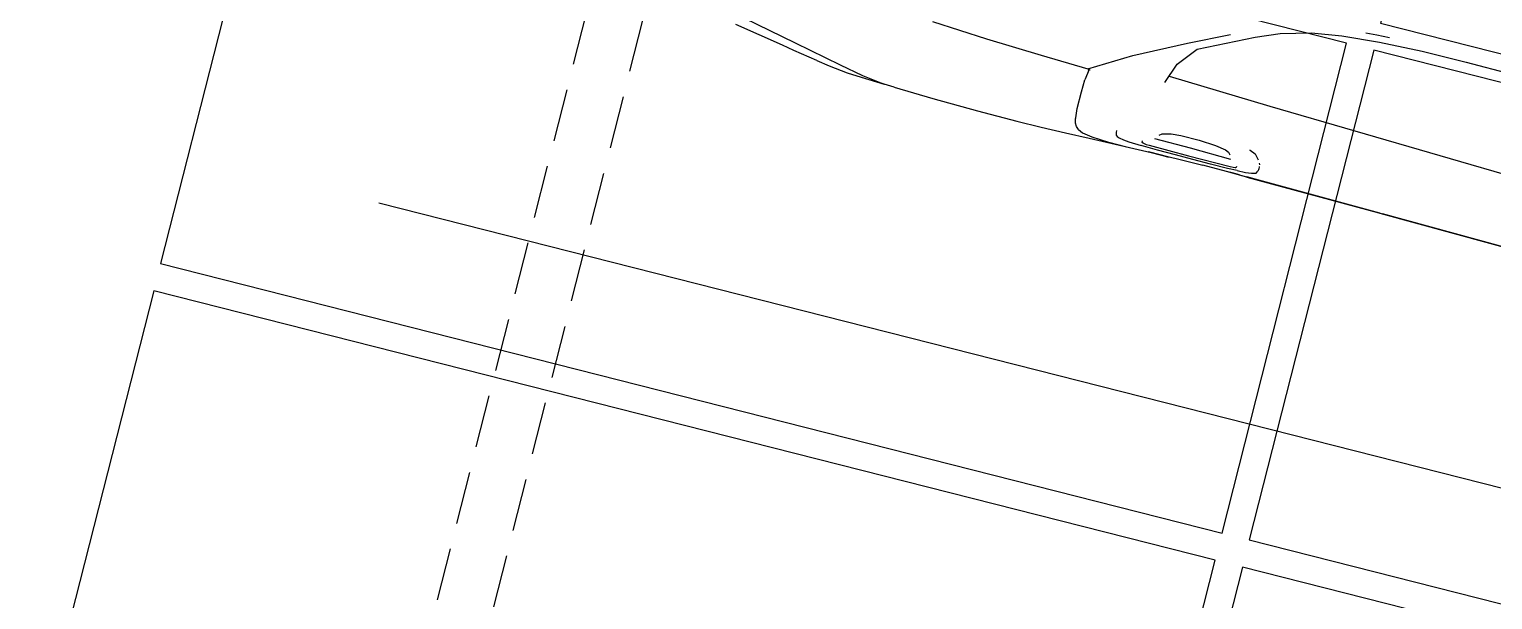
# Model space of a CAD drawing. Header units: inches. Extents: x 6322 to 85903, y -36042 to 7673.
# Drawn here: x 76415 to 76519.2, y 1776 to 1816.7 of the extents above; entities that cross this region are included whole.
import ezdxf

# ---------------------------------------------------------------- set-up
doc = ezdxf.new("R2010")
doc.units = ezdxf.units.IN
doc.header["$LTSCALE"] = 10
doc.linetypes.add('Amconstr', pattern=[9999, 9999, 0])
doc.linetypes.add('HIDDEN2', pattern=[0.1875, 0.125, -0.0625])
for name, color, linetype in [('ADSK_ASSOC_ENTITY_BACKUPS', 7, 'Continuous'), ('CAR1', 250, 'Continuous'), ('PARK LINE', 2, 'Continuous'), ('SHADE I SEC BEAM', 11, 'HIDDEN2'), ('SOLAR PANEL', 10, 'Continuous'), ('WALL', 4, 'Continuous')]:
    doc.layers.add(name, color=color, linetype=linetype)

# ---------------------------------------------------------------- blocks, each defined once
blk = doc.blocks.new('*U74')
at = {"layer": 'PARK LINE', "linetype": 'Amconstr', "lineweight": 25}
blk.add_line((218.07, -55.4), (-218.07, 55.4), dxfattribs=at)
blk = doc.blocks.new('*U109')
at = {"layer": 'PARK LINE', "color": 0, "linetype": 'ByBlock', "lineweight": -2}
blk.add_blockref('*U74', (-26.1, -102.74), dxfattribs=at)
blk = doc.blocks.new('*U168')
at = {"layer": 'SOLAR PANEL'}
blk.add_lwpolyline([(-39, 18), (-39, -18), (39, -18), (39, 18)], close=True, dxfattribs=at)
blk = doc.blocks.new('*U169')
at = {"layer": 'SOLAR PANEL', "color": 0, "linetype": 'ByBlock', "lineweight": -2}
for p in [(80, 152), (0, 114), (80, 114), (0, 76), (80, 76)]:
    blk.add_blockref('*U168', p, dxfattribs=at)
blk = doc.blocks.new('*U120')
at = {"layer": 'SOLAR PANEL', "xscale": -1, "rotation": 165.7461911174656}
blk.add_blockref('*U169', (-184.49, 86.07), dxfattribs=at)
blk = doc.blocks.new('*U121')
at = {"layer": 'ADSK_ASSOC_ENTITY_BACKUPS', "linetype": 'Amconstr', "lineweight": 25}
blk.add_blockref('*U120', (0, 0), dxfattribs=at)
at = {"layer": 'SOLAR PANEL', "color": 0, "linetype": 'ByBlock', "lineweight": -2}
blk.add_blockref('*U120', (0, 0), dxfattribs=at)
blk = doc.blocks.new('*U152')
at = {"layer": 'SHADE I SEC BEAM', "ltscale": 3}
blk.add_lwpolyline([(-91.38, -367.82), (-95.25, -366.84), (91.38, 367.82), (95.25, 366.84)], close=True, dxfattribs=at)
blk = doc.blocks.new('*U153')
at = {"layer": 'WALL', "color": 0, "linetype": 'ByBlock', "lineweight": -2}
blk.add_blockref('*U152', (0, 0), dxfattribs=at)
blk = doc.blocks.new('A$C6e495745')
at = {"layer": 'CAR1'}
for p, q in [((113.47, 78.57), (124.92, 78.51)), ((125.13, 78.5), (113.54, 78.57)), ((134.94, 78.48), (124.92, 78.51)), ((125.13, 78.5), (134.33, 78.47)), ((134.33, 78.47), (134.94, 78.47)), ((134.97, 78.47), (134.37, 78.47)), ((134.37, 78.47), (134.37, 78.47)), ((135.12, 78.19), (134.69, 78.13)), ((134.94, 78.48), (136.45, 78.48)), ((135.5, 78.47), (134.97, 78.47)), ((135.73, 78.22), (135.12, 78.19)), ((135.49, 78.47), (136.03, 78.47)), ((135.73, 78.22), (136.42, 78.24)), ((136.03, 78.47), (136.45, 78.47)), ((136.42, 78.24), (137.69, 78.26)), ((136.45, 78.48), (138.19, 78.48)), ((137.69, 78.26), (138.99, 78.27)), ((139.85, 78.51), (138.19, 78.48)), ((138.99, 78.27), (140.25, 78.28)), ((141.66, 78.54), (139.85, 78.51)), ((140.25, 78.28), (140.92, 78.28)), ((140.78, 78.56), (140.55, 78.52)), ((141.21, 78.56), (140.78, 78.56)), ((140.78, 78.56), (141.21, 78.56)), ((140.92, 78.28), (141.58, 78.28)), ((142.17, 78.56), (141.21, 78.56)), ((141.21, 78.56), (142.17, 78.56)), ((141.58, 78.28), (142.8, 78.26)), ((143.88, 78.62), (141.66, 78.54)), ((143.7, 78.23), (142.8, 78.26)), ((144.1, 78.2), (143.7, 78.23)), ((145.1, 78.63), (143.88, 78.62)), ((143.98, 78.62), (143.96, 78.62)), ((146.5, 78.72), (143.98, 78.62)), ((144.45, 78.15), (144.1, 78.2)), ((146.34, 78.57), (145.1, 78.63)), ((147.05, 78.47), (146.34, 78.57)), ((148.24, 78.79), (146.5, 78.72)), ((147.4, 78.32), (147.05, 78.47)), ((147.4, 78.32), (147.58, 78.16)), ((150.01, 78.84), (148.24, 78.79)), ((151.79, 78.88), (150.01, 78.84)), ((154.68, 78.9), (151.79, 78.88)), ((157.99, 78.88), (154.68, 78.9)), ((160.86, 78.82), (157.99, 78.88)), ((160.86, 78.82), (161.59, 78.8)), ((161.73, 78.79), (161.59, 78.8)), ((163.32, 78.75), (161.6, 78.8)), ((161.6, 78.8), (161.9, 78.79)), ((163.26, 78.61), (161.73, 78.79)), ((164.98, 78.29), (163.26, 78.61)), ((164.35, 78.71), (163.32, 78.75)), ((165.71, 78.56), (164.35, 78.71)), ((168.49, 77.6), (164.98, 78.29)), ((166.67, 78.41), (165.71, 78.56)), ((166.67, 78.41), (168.43, 78.14)), ((134.27, 77.77), (134.29, 77.88)), ((134.27, 77.71), (134.27, 77.75)), ((134.29, 77.53), (134.27, 77.71)), ((134.38, 78.03), (134.29, 77.88)), ((134.31, 77.38), (134.3, 77.41)), ((134.35, 77.3), (134.31, 77.38)), ((134.69, 78.13), (134.38, 78.03)), ((135.83, 78), (135.82, 77.92)), ((135.83, 78), (135.88, 78.03)), ((135.93, 78.04), (135.88, 78.03)), ((136.07, 78.06), (135.93, 78.04)), ((136.28, 78.07), (136.07, 78.06)), ((139.35, 78.1), (136.28, 78.07)), ((136.37, 77.56), (139.35, 77.53)), ((136.66, 77.11), (136.52, 77.26)), ((142.25, 78.1), (139.35, 78.1)), ((139.35, 77.53), (141.97, 77.54)), ((141.75, 77.22), (141.57, 77.07)), ((142.46, 78.1), (142.25, 78.1)), ((142.63, 78.07), (142.46, 78.1)), ((142.72, 78.04), (142.63, 78.07)), ((142.64, 78.07), (142.69, 78.06)), ((142.69, 78.06), (142.77, 78.03)), ((142.77, 78.03), (142.72, 78.04)), ((142.77, 78.03), (142.79, 77.93)), ((144.61, 78.09), (144.45, 78.15)), ((144.7, 78.01), (144.61, 78.09)), ((144.75, 77.82), (144.7, 78.01)), ((144.76, 77.68), (144.75, 77.82)), ((147.58, 78.16), (147.72, 77.93)), ((147.72, 77.93), (147.79, 77.67)), ((147.79, 77.67), (147.8, 77.64)), ((147.8, 77.64), (147.81, 77.56)), ((147.81, 77.56), (147.88, 76.89)), ((168.43, 78.14), (169.31, 77.99)), ((172.48, 76.82), (168.49, 77.6)), ((169.31, 77.99), (172.92, 77.43)), ((134.8, 76.74), (134.49, 77.08)), ((134.49, 77.08), (134.49, 77.08)), ((135.2, 76.56), (134.8, 76.74)), ((135.25, 76.56), (135.2, 76.56)), ((136.91, 76.99), (136.66, 77.11)), ((137.67, 76.89), (136.91, 76.99)), ((138.91, 76.83), (137.67, 76.89)), ((140.24, 76.85), (138.91, 76.83)), ((140.95, 76.9), (140.24, 76.85)), ((141.25, 76.98), (140.95, 76.9)), ((141.57, 77.07), (141.25, 76.98)), ((147.88, 76.89), (147.88, 75.66)), ((147.88, 75.66), (147.88, 74.79)), ((147.81, 74), (147.69, 74)), ((147.77, 74), (147.88, 74.79)), ((147.81, 73.97), (147.81, 74.15)), ((134.68, 73.18), (110.97, 73.65)), ((142.15, 72.97), (134.68, 73.18)), ((142.32, 73.49), (141.82, 71.99)), ((147.87, 73.98), (145.02, 72.23)), ((147.69, 73.87), (147.82, 73.97)), ((147.81, 73.94), (147.81, 73.96)), ((151.34, 73.9), (147.87, 73.98)), ((155.41, 73.78), (151.34, 73.9)), ((159.43, 73.6), (155.41, 73.78)), ((141.82, 71.99), (140.73, 70.59)), ((145.02, 72.23), (141.51, 70.36)), ((140.73, 70.59), (136.95, 68.7)), ((141.51, 70.36), (138.7, 68.97)), ((135.31, 68), (133.15, 67.36)), ((136.95, 68.7), (135.31, 68)), ((128.31, 66.74), (125.2, 66.58)), ((131.02, 67), (128.31, 66.74)), ((133.15, 67.36), (131.02, 67)), ((121.98, 66.51), (118.62, 66.49)), ((125.2, 66.58), (121.98, 66.51)), ((128.62, 66.28), (127.72, 66.24)), ((129.43, 66.37), (128.62, 66.28))]:
    blk.add_line(p, q, dxfattribs=at)

msp = doc.modelspace()

# ---------------------------------------------------------------- block references
at = {"layer": 'CAR1', "rotation": 164.9497587353136}
msp.add_blockref('A$C6e495745', (76652.38294, 1846.88038), dxfattribs=at)
at = {"layer": 'PARK LINE', "linetype": 'Amconstr', "lineweight": 25, "xscale": -1, "rotation": 151.4923822348115}
msp.add_blockref('*U109', (76631.84546, 1646.13823), dxfattribs=at)
at = {"layer": 'SOLAR PANEL', "linetype": 'Amconstr', "lineweight": 25, "xscale": -1, "rotation": 151.4923822348075}
msp.add_blockref('*U121', (76641.69417, 1684.90681), dxfattribs=at)
at = {"layer": 'WALL'}
msp.add_blockref('*U153', (76515.74901, 2050.16127), dxfattribs=at)

doc.saveas('drawing.dxf')
